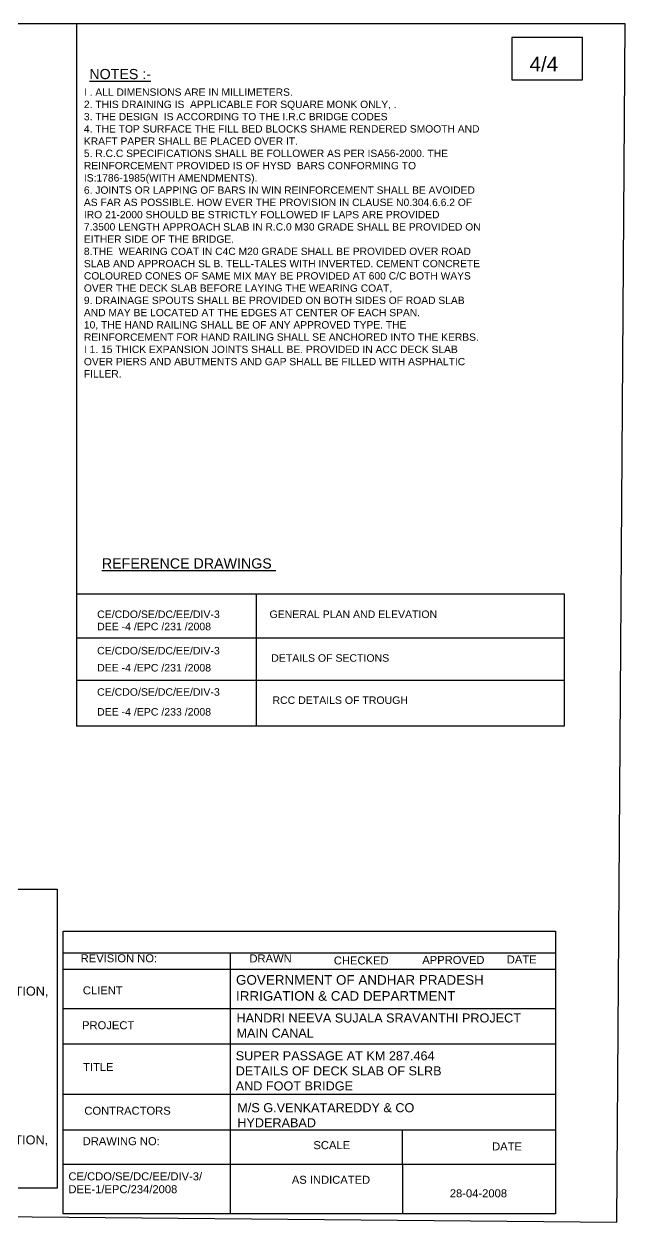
# Model space of a CAD drawing. Header units: millimetres. Extents: x 2502799 to 2518702, y 44292366 to 44302965.
# Drawn here: x 2513389 to 2518702, y 44292366 to 44302965 of the extents above; entities that cross this region are included whole.
import ezdxf

# ---------------------------------------------------------------- set-up
doc = ezdxf.new("R2010")
doc.units = ezdxf.units.MM
doc.header["$MEASUREMENT"] = 0
doc.layers.add('DIMENSION', color=7, linetype='Continuous')
doc.layers.add('TEXT', color=7, linetype='Continuous')
doc.styles.get("Standard").update_dxf_attribs({"font": 'arial.ttf', "height": 50})

msp = doc.modelspace()

# ---------------------------------------------------------------- linework, layer by layer
msp.add_lwpolyline([(2513854.8, 44297924.5), (2513854.8, 44302964.5)])
at = {"layer": 'DIMENSION', "color": 0}
for points in [[(2518701.6, 44302964.5), (2502799.4, 44302964.5), (2502799.4, 44292509.2), (2518630, 44292365.9)], [(2518326.2, 44302845.5), (2517701.9, 44302845.5), (2517701.9, 44302471.3), (2518326.2, 44302471.3)], [(2513854.8, 44297924.5), (2518163.1, 44297924.5), (2518163.1, 44296751.3), (2513854.8, 44296751.3)], [(2511003.6, 44295309.2), (2513682.8, 44295309.2), (2513682.8, 44292664.2), (2511003.6, 44292664.2)], [(2513736, 44294940.1), (2518087.3, 44294940.1), (2518087.3, 44292437.2), (2513736, 44292437.2)]]:
    msp.add_lwpolyline(points, close=True, dxfattribs=at)
for points in [[(2518163.1, 44296751.3), (2513854.8, 44296751.3), (2513854.8, 44297924.5), (2518163.1, 44297924.5)], [(2515442.3, 44297924.5), (2515442.3, 44296751.3)], [(2513854.8, 44297533.2), (2518163.1, 44297533.2)], [(2518163.1, 44297155.2), (2513854.8, 44297155.2)], [(2513736, 44293942.9), (2518087.3, 44293942.9)], [(2516734.4, 44292874.4), (2516734.4, 44293180.8)], [(2518087.3, 44292874.4), (2513736, 44292874.4)], [(2516734.4, 44292874.4), (2516734.4, 44292437.2)]]:
    msp.add_lwpolyline(points, dxfattribs=at)
at = {"layer": 'TEXT', "color": 0}
for points in [[(2518087.3, 44292437.2), (2513736, 44292437.2), (2513736, 44294940.1), (2518087.3, 44294940.1)], [(2513736, 44294747.3), (2518087.3, 44294747.3)], [(2515210, 44294743.9), (2515210, 44292437.2)], [(2513736, 44294602.7), (2518087.3, 44294602.7)], [(2513736, 44294254.9), (2518087.3, 44294254.9)], [(2518087.3, 44293492.8), (2513736, 44293492.8)], [(2513736, 44293180.8), (2518087.3, 44293180.8)]]:
    msp.add_lwpolyline(points, dxfattribs=at)

# ---------------------------------------------------------------- texts
at = {"layer": 'DIMENSION', "color": 0}
for s, height, p in [('4/4', 130, (2517857.8, 44302544.3)), ('CE/CDO/SE/DC/EE/DIV-3', 66.515, (2514035.4, 44297709.3)), ('GENERAL PLAN AND ELEVATION', 66.515, (2515559.3, 44297709.3)), ('DEE -4 /EPC /231 /2008', 66.515, (2514035.4, 44297601.2)), ('CE/CDO/SE/DC/EE/DIV-3', 66.515, (2514035.4, 44297387.2)), ('DETAILS OF SECTIONS ', 66.515, (2515574.2, 44297322.3)), ('DEE -4 /EPC /231 /2008', 66.515, (2514035.4, 44297236.2)), ('CE/CDO/SE/DC/EE/DIV-3', 66.515, (2514035.4, 44297021.7)), ('RCC DETAILS OF TROUGH ', 66.515, (2515585.4, 44296949.2)), ('DEE -4 /EPC /233 /2008', 66.515, (2514035.4, 44296846.1))]:
    msp.add_text(s, height=height, dxfattribs=at).set_placement(p)
at = {"layer": 'DIMENSION', "color": 0, "insert": (2513918.6, 44302394.1), "char_height": 65, "width": 3554.122, "attachment_point": 1}
msp.add_mtext('I . ALL DIMENSIONS ARE IN MILLIMETERS. \\P2. THIS DRAINING IS  APPLICABLE FOR SQUARE MONK ONLY, .\\P3. THE DESIGN  IS ACCORDING TO THE I.R.C BRIDGE CODES \\P4. THE TOP SURFACE THE FILL BED BLOCKS SHAME RENDERED SMOOTH AND KRAFT PAPER SHALL BE PLACED OVER IT. \\P5. R.C.C SPECIFICATIONS SHALL BE FOLLOWER AS PER ISA56-2000. THE REINFORCEMENT PROVIDED IS OF HYSD  BARS CONFORMING TO IS:1786-1985(WITH AMENDMENTS). \\P6. JOINTS OR LAPPING OF BARS IN WIN REINFORCEMENT SHALL BE AVOIDED AS FAR AS POSSIBLE. HOW EVER THE PROVISION IN CLAUSE N0.304.6.6.2 OF IRO 21-2000 SHOULD BE STRICTLY FOLLOWED IF LAPS ARE PROVIDED \\P7.3500 LENGTH APPROACH SLAB IN R.C.0 M30 GRADE SHALL BE PROVIDED ON EITHER SIDE OF THE BRIDGE. \\P8.THE  WEARING COAT IN C4C M20 GRADE SHALL BE PROVIDED OVER ROAD SLAB AND APPROACH SL B. TELL-TALES WITH INVERTED. CEMENT CONCRETE COLOURED CONES OF SAME MIX MAY BE PROVIDED AT 600 C/C BOTH WAYS OVER THE DECK SLAB BEFORE LAYING THE WEARING COAT, \\P9. DRAINAGE SPOUTS SHALL BE PROVIDED ON BOTH SIDES OF ROAD SLAB AND MAY BE LOCATED AT THE EDGES AT CENTER OF EACH SPAN.\\P10, THE HAND RAILING SHALL BE OF ANY APPROVED TYPE. THE REINFORCEMENT FOR HAND RAILING SHALL SE ANCHORED INTO THE KERBS. \\PI 1. 15 THICK EXPANSION JOINTS SHALL BE. PROVIDED IN ACC DECK SLAB OVER PIERS AND ABUTMENTS AND GAP SHALL BE FILLED WITH ASPHALTIC FILLER. ', dxfattribs=at)
at = {"layer": 'TEXT', "color": 0}
for s, height, p in [('%%UNOTES :-', 90, (2513966.7, 44302476.5)), ('%%UREFERENCE DRAWINGS ', 90, (2514077.6, 44298147.2)), ('REVISION NO:', 70.802, (2513889.9, 44294663.7)), ('DRAWN ', 70.8, (2515381.9, 44294662.4)), ('CHECKED ', 70.8, (2516127.9, 44294644.5)), ('APPROVED ', 70.8, (2516909.6, 44294649)), ('DATE ', 70.8, (2517656.3, 44294653.4)), ('CLIENT', 70.8, (2513909.2, 44294380.3)), ('PROJECT', 70.8, (2513902.3, 44294071.5)), ('TITLE ', 70.8, (2513910.6, 44293702.4)), ('CONTRACTORS ', 70.802, (2513922.5, 44293315.2)), ('DRAWING NO:', 70.802, (2513907.9, 44293045.7)), ('SCALE ', 70.8, (2515947.3, 44293010.7)), ('DATE ', 70.8, (2517526.7, 44292999.6)), ('CE/CDO/SE/DC/EE/DIV-3/', 70.802, (2513782, 44292734.7)), ('AS INDICATED ', 70.802, (2515756.3, 44292704.4)), ('DEE-1/EPC/234/2008', 70.802, (2513782, 44292621)), ('28-04-2008', 70.8, (2517152.9, 44292584.6))]:
    msp.add_text(s, height=height, dxfattribs=at).set_placement(p)
at = {"layer": 'TEXT', "color": 0, "attachment_point": 1}
for s, insert, char_height, width in [('APPROVED  \\P\\PSd/-(Dt.28.04.08.) \\P(I.S.N . RAJU ) \\PCHIEF ENGINEER  \\PCENTRAL DESIGNS ORGANISATION, HYDERABAD ', (2511630.3, 44295115.9), 80, 2427.669), ('GOVERNMENT OF ANDHAR PRADESH  IRRIGATION & CAD DEPARTMENT ', (2515263, 44294550.3), 85, 2369.801), ('HANDRI NEEVA SUJALA SRAVANTHI PROJECT  MAIN CANAL ', (2515267.2, 44294211.2), 80, 2565.628), ('SUPER PASSAGE AT KM 287.464 \\PDETAILS OF DECK SLAB OF SLRB \\PAND FOOT BRIDGE ', (2515260.5, 44293876.6), 80, 1904.408), ('^ISd/-28.04.2008 \\PDY.EXECUTIVE ENGINEER  \\PDESIGNS CIRCLE,DIVISION -III CENTRAL DESIGNS ORGANISATION, HYDERABAD.', (2511627.7, 44293532.7), 80, 2023.728), ('M/S G.VENKATAREDDY & CO  \\PHYDERABAD ', (2515274.5, 44293417.4), 80, 2565.628)]:
    msp.add_mtext(s, dxfattribs=dict(at, insert=insert, char_height=char_height, width=width))

doc.saveas('drawing.dxf')
